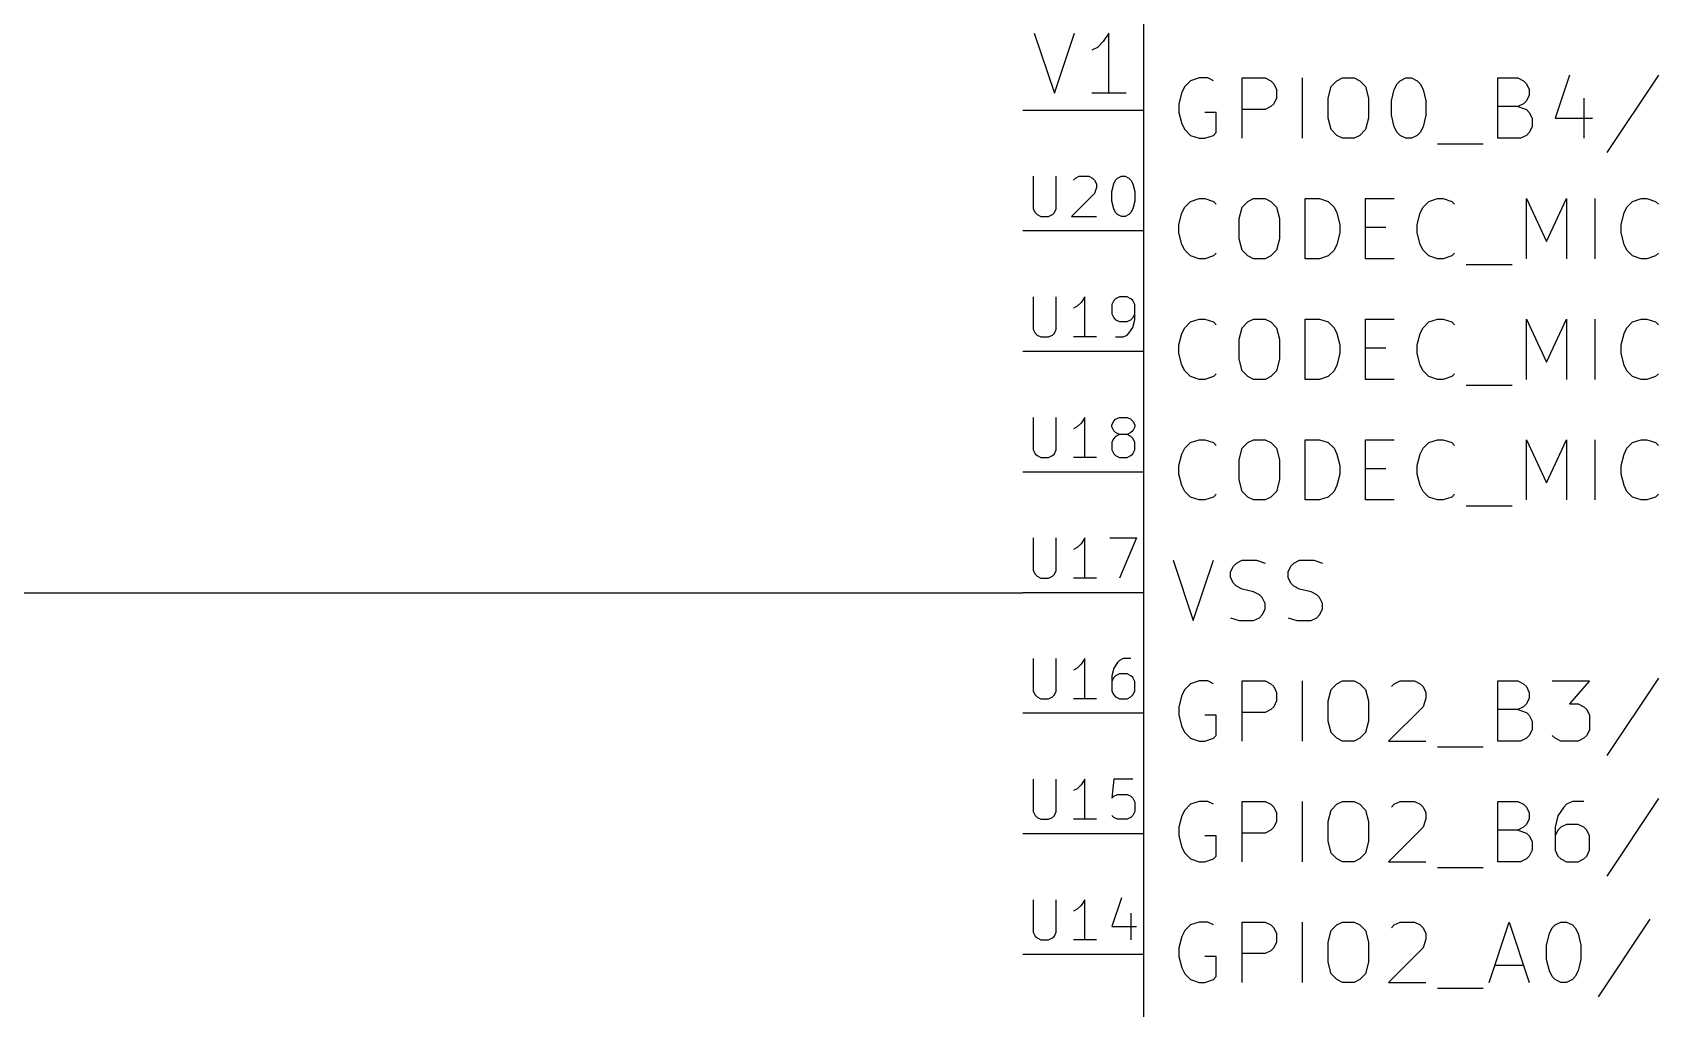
# Model space of a CAD drawing. Header units: millimetres. Extents: x 3 to 237, y -203 to -4.
# Drawn here: x 22.32 to 56.57, y -163.7 to -143.14 of the extents above; entities that cross this region are included whole.
import ezdxf

# ---------------------------------------------------------------- set-up
doc = ezdxf.new("R2010")
doc.units = ezdxf.units.MM
for name, color, linetype in [('GREENSIXTYFIVE', 129, 'CONTINUOUS'), ('LIGHTGREEN', 92, 'CONTINUOUS'), ('LIGHTRED', 12, 'CONTINUOUS'), ('RED', 14, 'CONTINUOUS')]:
    doc.layers.add(name, color=color, linetype=linetype)

msp = doc.modelspace()

# ---------------------------------------------------------------- linework, layer by layer
at = {"layer": 'GREENSIXTYFIVE', "linetype": 'CONTINUOUS'}
for p, q in [((46.7118, -144.158), (46.5908, -144.279)), ((46.8932, -144.0975), (46.7118, -144.158)), ((47.0746, -144.0975), (46.8932, -144.0975)), ((47.1956, -144.158), (47.0746, -144.0975)), ((47.8003, -145.3675), (47.8003, -144.0975)), ((47.8003, -144.0975), (48.2841, -144.0975)), ((48.2841, -144.0975), (48.4051, -144.158)), ((48.4051, -144.158), (48.4656, -144.2185)), ((49.0703, -145.3675), (49.0703, -144.0975)), ((49.6751, -144.279), (49.7961, -144.158)), ((49.7961, -144.158), (49.917, -144.0975)), ((49.917, -144.0975), (50.1589, -144.0975)), ((50.1589, -144.0975), (50.2799, -144.158)), ((50.2799, -144.158), (50.4008, -144.279)), ((51.0661, -144.2185), (51.1266, -144.158)), ((51.1266, -144.158), (51.2475, -144.0975)), ((51.2475, -144.0975), (51.3685, -144.0975)), ((51.3685, -144.0975), (51.4894, -144.158)), ((51.4894, -144.158), (51.5499, -144.2185)), ((53.1827, -145.3675), (53.1827, -144.0975)), ((53.1827, -144.0975), (53.6061, -144.0975)), ((53.6061, -144.0975), (53.727, -144.158)), ((53.727, -144.158), (53.7875, -144.2185)), ((54.6946, -144.0371), (54.3923, -144.9442)), ((56.5694, -144.0371), (55.4808, -145.6699)), ((46.5303, -144.3999), (46.4699, -144.6418)), ((46.5908, -144.279), (46.5303, -144.3999)), ((48.4656, -144.2185), (48.526, -144.3394)), ((48.526, -144.3394), (48.526, -144.5209)), ((49.6147, -144.5209), (49.6751, -144.279)), ((50.4008, -144.279), (50.4613, -144.5209)), ((50.9452, -144.5813), (51.0056, -144.3394)), ((51.0056, -144.3394), (51.0661, -144.2185)), ((51.5499, -144.2185), (51.6104, -144.3394)), ((51.6104, -144.3394), (51.6709, -144.5813)), ((53.7875, -144.2185), (53.848, -144.3394)), ((53.848, -144.4604), (53.7875, -144.5813)), ((53.848, -144.3394), (53.848, -144.4604)), ((46.4699, -144.6418), (46.4699, -144.8232)), ((46.4699, -144.8232), (46.5303, -145.0651)), ((47.256, -144.8232), (47.0141, -144.8232)), ((47.256, -145.2466), (47.256, -144.8232)), ((48.2841, -144.7628), (47.8003, -144.7628)), ((48.4051, -144.7023), (48.2841, -144.7628)), ((48.4656, -144.6418), (48.4051, -144.7023)), ((48.526, -144.5209), (48.4656, -144.6418)), ((49.6147, -144.9442), (49.6147, -144.5209)), ((50.4613, -144.5209), (50.4613, -144.9442)), ((50.9452, -144.8837), (50.9452, -144.5813)), ((51.6709, -144.5813), (51.6709, -144.8837)), ((53.6061, -144.7023), (53.1827, -144.7023)), ((53.727, -144.6418), (53.6061, -144.7023)), ((53.6061, -144.7023), (53.7875, -144.7628)), ((53.7875, -144.5813), (53.727, -144.6418)), ((53.7875, -144.7628), (53.848, -144.8232)), ((53.848, -144.8232), (53.9084, -144.9442)), ((54.997, -144.5209), (54.997, -145.3675)), ((46.5303, -145.0651), (46.5908, -145.1861)), ((46.5908, -145.1861), (46.7118, -145.3071)), ((49.6751, -145.1861), (49.6147, -144.9442)), ((49.7961, -145.3071), (49.6751, -145.1861)), ((50.4008, -145.1861), (50.2799, -145.3071)), ((50.4613, -144.9442), (50.4008, -145.1861)), ((51.0056, -145.1256), (50.9452, -144.8837)), ((51.0661, -145.2466), (51.0056, -145.1256)), ((51.6104, -145.1256), (51.5499, -145.2466)), ((51.6709, -144.8837), (51.6104, -145.1256)), ((53.9084, -145.1256), (53.848, -145.2466)), ((53.9084, -144.9442), (53.9084, -145.1256)), ((54.3923, -144.9442), (55.1784, -144.9442)), ((46.7118, -145.3071), (46.8932, -145.3675)), ((46.8932, -145.3675), (47.0141, -145.3675)), ((47.0141, -145.3675), (47.1956, -145.3071)), ((47.1956, -145.3071), (47.256, -145.2466)), ((49.917, -145.3675), (49.7961, -145.3071)), ((50.1589, -145.3675), (49.917, -145.3675)), ((50.2799, -145.3071), (50.1589, -145.3675)), ((51.1266, -145.3071), (51.0661, -145.2466)), ((51.2475, -145.3675), (51.1266, -145.3071)), ((51.3685, -145.3675), (51.2475, -145.3675)), ((51.4894, -145.3071), (51.3685, -145.3675)), ((51.5499, -145.2466), (51.4894, -145.3071)), ((51.9128, -145.4885), (52.8804, -145.4885)), ((53.6665, -145.3675), (53.1827, -145.3675)), ((53.7875, -145.3071), (53.6665, -145.3675)), ((53.848, -145.2466), (53.7875, -145.3071)), ((46.5303, -146.9399), (46.5908, -146.819)), ((46.5908, -146.819), (46.7118, -146.698)), ((46.7118, -146.698), (46.8932, -146.6375)), ((46.8932, -146.6375), (47.0141, -146.6375)), ((47.0141, -146.6375), (47.1956, -146.698)), ((47.1956, -146.698), (47.256, -146.7585)), ((47.7399, -147.0609), (47.8003, -146.819)), ((47.8003, -146.819), (47.9213, -146.698)), ((47.9213, -146.698), (48.0422, -146.6375)), ((48.0422, -146.6375), (48.2841, -146.6375)), ((48.2841, -146.6375), (48.4051, -146.698)), ((48.4051, -146.698), (48.526, -146.819)), ((48.526, -146.819), (48.5865, -147.0609)), ((49.1308, -147.9075), (49.1308, -146.6375)), ((49.1308, -146.6375), (49.4332, -146.6375)), ((49.4332, -146.6375), (49.6146, -146.698)), ((49.6146, -146.698), (49.7356, -146.819)), ((49.7356, -146.819), (49.7961, -146.9399)), ((50.4008, -147.9075), (50.4008, -146.6375)), ((50.4008, -146.6375), (51.0056, -146.6375)), ((51.5498, -146.9399), (51.6103, -146.819)), ((51.6103, -146.819), (51.7313, -146.698)), ((51.7313, -146.698), (51.9127, -146.6375)), ((51.9127, -146.6375), (52.0336, -146.6375)), ((52.0336, -146.6375), (52.2151, -146.698)), ((52.2151, -146.698), (52.2755, -146.7585)), ((53.7874, -147.9075), (53.7874, -146.6375)), ((53.7874, -146.6375), (54.2108, -147.5447)), ((54.2108, -147.5447), (54.6341, -146.6375)), ((54.6341, -146.6375), (54.6341, -147.9075)), ((55.2388, -147.9075), (55.2388, -146.6375)), ((55.8436, -146.9399), (55.9041, -146.819)), ((55.9041, -146.819), (56.0251, -146.698)), ((56.0251, -146.698), (56.2065, -146.6375)), ((56.2065, -146.6375), (56.3274, -146.6375)), ((56.3274, -146.6375), (56.5089, -146.698)), ((56.5089, -146.698), (56.5693, -146.7585)), ((46.4699, -147.1818), (46.5303, -146.9399)), ((46.4699, -147.3632), (46.4699, -147.1818)), ((47.7399, -147.4842), (47.7399, -147.0609)), ((48.5865, -147.0609), (48.5865, -147.4842)), ((49.7961, -146.9399), (49.8565, -147.1818)), ((49.8565, -147.1818), (49.8565, -147.3632)), ((50.4008, -147.2423), (50.8242, -147.2423)), ((51.4894, -147.1818), (51.5498, -146.9399)), ((51.4894, -147.3632), (51.4894, -147.1818)), ((55.7832, -147.1818), (55.8436, -146.9399)), ((55.7832, -147.3632), (55.7832, -147.1818)), ((46.5303, -147.6051), (46.4699, -147.3632)), ((47.8003, -147.7261), (47.7399, -147.4842)), ((48.5865, -147.4842), (48.526, -147.7261)), ((49.8565, -147.3632), (49.7961, -147.6051)), ((51.5498, -147.6051), (51.4894, -147.3632)), ((55.8436, -147.6051), (55.7832, -147.3632)), ((46.5908, -147.7261), (46.5303, -147.6051)), ((46.7118, -147.8471), (46.5908, -147.7261)), ((46.8932, -147.9075), (46.7118, -147.8471)), ((47.0141, -147.9075), (46.8932, -147.9075)), ((47.1956, -147.8471), (47.0141, -147.9075)), ((47.256, -147.7866), (47.1956, -147.8471)), ((47.9213, -147.8471), (47.8003, -147.7261)), ((48.0422, -147.9075), (47.9213, -147.8471)), ((48.2841, -147.9075), (48.0422, -147.9075)), ((48.4051, -147.8471), (48.2841, -147.9075)), ((48.526, -147.7261), (48.4051, -147.8471)), ((49.4332, -147.9075), (49.1308, -147.9075)), ((49.6146, -147.8471), (49.4332, -147.9075)), ((49.7356, -147.7261), (49.6146, -147.8471)), ((49.7961, -147.6051), (49.7356, -147.7261)), ((51.0056, -147.9075), (50.4008, -147.9075)), ((51.6103, -147.7261), (51.5498, -147.6051)), ((51.7313, -147.8471), (51.6103, -147.7261)), ((51.9127, -147.9075), (51.7313, -147.8471)), ((52.0336, -147.9075), (51.9127, -147.9075)), ((52.2151, -147.8471), (52.0336, -147.9075)), ((52.2755, -147.7866), (52.2151, -147.8471)), ((55.9041, -147.7261), (55.8436, -147.6051)), ((56.0251, -147.8471), (55.9041, -147.7261)), ((56.2065, -147.9075), (56.0251, -147.8471)), ((56.3274, -147.9075), (56.2065, -147.9075)), ((56.5089, -147.8471), (56.3274, -147.9075)), ((56.5693, -147.7866), (56.5089, -147.8471)), ((52.5175, -148.0285), (53.4851, -148.0285)), ((46.5908, -149.359), (46.7118, -149.238)), ((46.7118, -149.238), (46.8932, -149.1775)), ((46.8932, -149.1775), (47.0141, -149.1775)), ((47.0141, -149.1775), (47.1956, -149.238)), ((47.1956, -149.238), (47.256, -149.2985)), ((47.8003, -149.359), (47.9213, -149.238)), ((47.9213, -149.238), (48.0422, -149.1775)), ((48.0422, -149.1775), (48.2841, -149.1775)), ((48.2841, -149.1775), (48.4051, -149.238)), ((48.4051, -149.238), (48.526, -149.359)), ((49.1308, -150.4475), (49.1308, -149.1775)), ((49.1308, -149.1775), (49.4332, -149.1775)), ((49.4332, -149.1775), (49.6146, -149.238)), ((49.6146, -149.238), (49.7356, -149.359)), ((50.4008, -150.4475), (50.4008, -149.1775)), ((50.4008, -149.1775), (51.0056, -149.1775)), ((51.6103, -149.359), (51.7313, -149.238)), ((51.7313, -149.238), (51.9127, -149.1775)), ((51.9127, -149.1775), (52.0336, -149.1775)), ((52.0336, -149.1775), (52.2151, -149.238)), ((52.2151, -149.238), (52.2755, -149.2985)), ((53.7874, -150.4475), (53.7874, -149.1775)), ((53.7874, -149.1775), (54.2108, -150.0847)), ((54.2108, -150.0847), (54.6341, -149.1775)), ((54.6341, -149.1775), (54.6341, -150.4475)), ((55.2388, -150.4475), (55.2388, -149.1775)), ((55.9041, -149.359), (56.0251, -149.238)), ((56.0251, -149.238), (56.2065, -149.1775)), ((56.2065, -149.1775), (56.3274, -149.1775)), ((56.3274, -149.1775), (56.5089, -149.238)), ((56.5089, -149.238), (56.5693, -149.2985)), ((46.4699, -149.7218), (46.5303, -149.4799)), ((46.5303, -149.4799), (46.5908, -149.359)), ((47.7399, -149.6009), (47.8003, -149.359)), ((47.7399, -150.0242), (47.7399, -149.6009)), ((48.526, -149.359), (48.5865, -149.6009)), ((48.5865, -149.6009), (48.5865, -150.0242)), ((49.7356, -149.359), (49.7961, -149.4799)), ((49.7961, -149.4799), (49.8565, -149.7218)), ((51.4894, -149.7218), (51.5498, -149.4799)), ((51.5498, -149.4799), (51.6103, -149.359)), ((55.7832, -149.7218), (55.8436, -149.4799)), ((55.8436, -149.4799), (55.9041, -149.359)), ((46.4699, -149.9032), (46.4699, -149.7218)), ((46.5303, -150.1451), (46.4699, -149.9032)), ((49.8565, -149.9032), (49.7961, -150.1451)), ((49.8565, -149.7218), (49.8565, -149.9032)), ((50.4008, -149.7823), (50.8242, -149.7823)), ((51.4894, -149.9032), (51.4894, -149.7218)), ((51.5498, -150.1451), (51.4894, -149.9032)), ((55.7832, -149.9032), (55.7832, -149.7218)), ((55.8436, -150.1451), (55.7832, -149.9032)), ((46.5908, -150.2661), (46.5303, -150.1451)), ((46.7118, -150.3871), (46.5908, -150.2661)), ((47.256, -150.3266), (47.1956, -150.3871)), ((47.8003, -150.2661), (47.7399, -150.0242)), ((47.9213, -150.3871), (47.8003, -150.2661)), ((48.526, -150.2661), (48.4051, -150.3871)), ((48.5865, -150.0242), (48.526, -150.2661)), ((49.7356, -150.2661), (49.6146, -150.3871)), ((49.7961, -150.1451), (49.7356, -150.2661)), ((51.6103, -150.2661), (51.5498, -150.1451)), ((51.7313, -150.3871), (51.6103, -150.2661)), ((52.2755, -150.3266), (52.2151, -150.3871)), ((55.9041, -150.2661), (55.8436, -150.1451)), ((56.0251, -150.3871), (55.9041, -150.2661)), ((56.5693, -150.3266), (56.5089, -150.3871)), ((46.8932, -150.4475), (46.7118, -150.3871)), ((47.0141, -150.4475), (46.8932, -150.4475)), ((47.1956, -150.3871), (47.0141, -150.4475)), ((48.0422, -150.4475), (47.9213, -150.3871)), ((48.2841, -150.4475), (48.0422, -150.4475)), ((48.4051, -150.3871), (48.2841, -150.4475)), ((49.4332, -150.4475), (49.1308, -150.4475)), ((49.6146, -150.3871), (49.4332, -150.4475)), ((51.0056, -150.4475), (50.4008, -150.4475)), ((51.9127, -150.4475), (51.7313, -150.3871)), ((52.0336, -150.4475), (51.9127, -150.4475)), ((52.2151, -150.3871), (52.0336, -150.4475)), ((52.5175, -150.5685), (53.4851, -150.5685)), ((56.2065, -150.4475), (56.0251, -150.3871)), ((56.3274, -150.4475), (56.2065, -150.4475)), ((56.5089, -150.3871), (56.3274, -150.4475)), ((46.4699, -152.2618), (46.5303, -152.0199)), ((46.5303, -152.0199), (46.5908, -151.899)), ((46.5908, -151.899), (46.7118, -151.778)), ((46.7118, -151.778), (46.8932, -151.7175)), ((46.8932, -151.7175), (47.0141, -151.7175)), ((47.0141, -151.7175), (47.1956, -151.778)), ((47.1956, -151.778), (47.256, -151.8385)), ((47.7399, -152.1409), (47.8003, -151.899)), ((47.8003, -151.899), (47.9213, -151.778)), ((47.9213, -151.778), (48.0422, -151.7175)), ((48.0422, -151.7175), (48.2841, -151.7175)), ((48.2841, -151.7175), (48.4051, -151.778)), ((48.4051, -151.778), (48.526, -151.899)), ((48.526, -151.899), (48.5865, -152.1409)), ((49.1308, -152.9875), (49.1308, -151.7175)), ((49.1308, -151.7175), (49.4332, -151.7175)), ((49.4332, -151.7175), (49.6146, -151.778)), ((49.6146, -151.778), (49.7356, -151.899)), ((49.7356, -151.899), (49.7961, -152.0199)), ((49.7961, -152.0199), (49.8565, -152.2618)), ((50.4008, -152.9875), (50.4008, -151.7175)), ((50.4008, -151.7175), (51.0056, -151.7175)), ((51.4894, -152.2618), (51.5498, -152.0199)), ((51.5498, -152.0199), (51.6103, -151.899)), ((51.6103, -151.899), (51.7313, -151.778)), ((51.7313, -151.778), (51.9127, -151.7175)), ((51.9127, -151.7175), (52.0336, -151.7175)), ((52.0336, -151.7175), (52.2151, -151.778)), ((52.2151, -151.778), (52.2755, -151.8385)), ((53.7874, -152.9875), (53.7874, -151.7175)), ((53.7874, -151.7175), (54.2108, -152.6247)), ((54.2108, -152.6247), (54.6341, -151.7175)), ((54.6341, -151.7175), (54.6341, -152.9875)), ((55.2388, -152.9875), (55.2388, -151.7175)), ((55.7832, -152.2618), (55.8436, -152.0199)), ((55.8436, -152.0199), (55.9041, -151.899)), ((55.9041, -151.899), (56.0251, -151.778)), ((56.0251, -151.778), (56.2065, -151.7175)), ((56.2065, -151.7175), (56.3274, -151.7175)), ((56.3274, -151.7175), (56.5089, -151.778)), ((56.5089, -151.778), (56.5693, -151.8385)), ((46.4699, -152.4432), (46.4699, -152.2618)), ((47.7399, -152.5642), (47.7399, -152.1409)), ((48.5865, -152.1409), (48.5865, -152.5642)), ((49.8565, -152.2618), (49.8565, -152.4432)), ((50.4008, -152.3223), (50.8242, -152.3223)), ((51.4894, -152.4432), (51.4894, -152.2618)), ((55.7832, -152.4432), (55.7832, -152.2618)), ((46.5303, -152.6851), (46.4699, -152.4432)), ((46.5908, -152.8061), (46.5303, -152.6851)), ((47.8003, -152.8061), (47.7399, -152.5642)), ((48.5865, -152.5642), (48.526, -152.8061)), ((49.7961, -152.6851), (49.7356, -152.8061)), ((49.8565, -152.4432), (49.7961, -152.6851)), ((51.5498, -152.6851), (51.4894, -152.4432)), ((51.6103, -152.8061), (51.5498, -152.6851)), ((55.8436, -152.6851), (55.7832, -152.4432)), ((55.9041, -152.8061), (55.8436, -152.6851)), ((46.7118, -152.9271), (46.5908, -152.8061)), ((46.8932, -152.9875), (46.7118, -152.9271)), ((47.0141, -152.9875), (46.8932, -152.9875)), ((47.1956, -152.9271), (47.0141, -152.9875)), ((47.256, -152.8666), (47.1956, -152.9271)), ((47.9213, -152.9271), (47.8003, -152.8061)), ((48.0422, -152.9875), (47.9213, -152.9271)), ((48.2841, -152.9875), (48.0422, -152.9875)), ((48.4051, -152.9271), (48.2841, -152.9875)), ((48.526, -152.8061), (48.4051, -152.9271)), ((49.4332, -152.9875), (49.1308, -152.9875)), ((49.6146, -152.9271), (49.4332, -152.9875)), ((49.7356, -152.8061), (49.6146, -152.9271)), ((51.0056, -152.9875), (50.4008, -152.9875)), ((51.7313, -152.9271), (51.6103, -152.8061)), ((51.9127, -152.9875), (51.7313, -152.9271)), ((52.0336, -152.9875), (51.9127, -152.9875)), ((52.2151, -152.9271), (52.0336, -152.9875)), ((52.2755, -152.8666), (52.2151, -152.9271)), ((56.0251, -152.9271), (55.9041, -152.8061)), ((56.2065, -152.9875), (56.0251, -152.9271)), ((56.3274, -152.9875), (56.2065, -152.9875)), ((56.5089, -152.9271), (56.3274, -152.9875)), ((56.5693, -152.8666), (56.5089, -152.9271)), ((52.5175, -153.1085), (53.4851, -153.1085)), ((46.3489, -154.2575), (46.7722, -155.5275)), ((46.7722, -155.5275), (47.1956, -154.2575)), ((47.5585, -154.4994), (47.6189, -154.3785)), ((47.6189, -154.3785), (47.6794, -154.318)), ((47.6794, -154.318), (47.8004, -154.2575)), ((47.8004, -154.2575), (48.1027, -154.2575)), ((48.1027, -154.2575), (48.2842, -154.318)), ((48.768, -154.4994), (48.8284, -154.3785)), ((48.8284, -154.3785), (48.8889, -154.318)), ((48.8889, -154.318), (49.0099, -154.2575)), ((49.0099, -154.2575), (49.3122, -154.2575)), ((49.3122, -154.2575), (49.4937, -154.318)), ((47.5585, -154.6204), (47.5585, -154.4994)), ((47.6189, -154.7413), (47.5585, -154.6204)), ((47.6794, -154.8018), (47.6189, -154.7413)), ((48.768, -154.6204), (48.768, -154.4994)), ((48.8284, -154.7413), (48.768, -154.6204)), ((48.8889, -154.8018), (48.8284, -154.7413)), ((47.8004, -154.8623), (47.6794, -154.8018)), ((48.0423, -154.9228), (47.8004, -154.8623)), ((48.1632, -154.9832), (48.0423, -154.9228)), ((48.2237, -155.0437), (48.1632, -154.9832)), ((48.2842, -155.1647), (48.2237, -155.0437)), ((49.0099, -154.8623), (48.8889, -154.8018)), ((49.2518, -154.9228), (49.0099, -154.8623)), ((49.3727, -154.9832), (49.2518, -154.9228)), ((49.4332, -155.0437), (49.3727, -154.9832)), ((49.4937, -155.1647), (49.4332, -155.0437)), ((47.5585, -155.4671), (47.7399, -155.5275)), ((48.0423, -155.5275), (48.1632, -155.4671)), ((48.1632, -155.4671), (48.2237, -155.4066)), ((48.2237, -155.4066), (48.2842, -155.2856)), ((48.2842, -155.2856), (48.2842, -155.1647)), ((48.768, -155.4671), (48.9494, -155.5275)), ((49.2518, -155.5275), (49.3727, -155.4671)), ((49.3727, -155.4671), (49.4332, -155.4066)), ((49.4332, -155.4066), (49.4937, -155.2856)), ((49.4937, -155.2856), (49.4937, -155.1647)), ((47.7399, -155.5275), (48.0423, -155.5275)), ((48.9494, -155.5275), (49.2518, -155.5275)), ((46.8932, -156.7975), (46.7118, -156.858)), ((47.0746, -156.7975), (46.8932, -156.7975)), ((47.1956, -156.858), (47.0746, -156.7975)), ((47.8003, -158.0675), (47.8003, -156.7975)), ((47.8003, -156.7975), (48.2841, -156.7975)), ((48.2841, -156.7975), (48.4051, -156.858)), ((49.0703, -158.0675), (49.0703, -156.7975)), ((49.7961, -156.858), (49.917, -156.7975)), ((49.917, -156.7975), (50.1589, -156.7975)), ((50.1589, -156.7975), (50.2799, -156.858)), ((51.0056, -156.858), (51.1266, -156.7975)), ((51.1266, -156.7975), (51.429, -156.7975)), ((51.429, -156.7975), (51.5499, -156.858)), ((53.1827, -158.0675), (53.1827, -156.7975)), ((53.1827, -156.7975), (53.6061, -156.7975)), ((53.6061, -156.7975), (53.727, -156.858)), ((54.3318, -156.7975), (55.118, -156.7975)), ((55.118, -156.7975), (54.6946, -157.2813)), ((56.5694, -156.7371), (55.4808, -158.3699)), ((46.5303, -157.0999), (46.4699, -157.3418)), ((46.5908, -156.979), (46.5303, -157.0999)), ((46.7118, -156.858), (46.5908, -156.979)), ((48.4051, -156.858), (48.4656, -156.9185)), ((48.4656, -156.9185), (48.526, -157.0394)), ((48.526, -157.0394), (48.526, -157.2209)), ((49.6147, -157.2209), (49.6751, -156.979)), ((49.6751, -156.979), (49.7961, -156.858)), ((50.2799, -156.858), (50.4008, -156.979)), ((50.4008, -156.979), (50.4613, -157.2209)), ((50.9452, -156.9185), (51.0056, -156.858)), ((51.5499, -156.858), (51.6104, -156.9185)), ((51.6104, -156.9185), (51.6709, -157.0394)), ((51.6709, -157.1604), (51.6104, -157.3418)), ((51.6709, -157.0394), (51.6709, -157.1604)), ((53.727, -156.858), (53.7875, -156.9185)), ((53.7875, -156.9185), (53.848, -157.0394)), ((53.848, -157.1604), (53.7875, -157.2813)), ((53.848, -157.0394), (53.848, -157.1604)), ((46.4699, -157.3418), (46.4699, -157.5232)), ((46.4699, -157.5232), (46.5303, -157.7651)), ((47.256, -157.5232), (47.0141, -157.5232)), ((47.256, -157.9466), (47.256, -157.5232)), ((48.2841, -157.4628), (47.8003, -157.4628)), ((48.4051, -157.4023), (48.2841, -157.4628)), ((48.4656, -157.3418), (48.4051, -157.4023)), ((48.526, -157.2209), (48.4656, -157.3418)), ((49.6147, -157.6442), (49.6147, -157.2209)), ((50.4613, -157.2209), (50.4613, -157.6442)), ((51.6104, -157.3418), (50.8847, -158.0675)), ((53.6061, -157.4023), (53.1827, -157.4023)), ((53.727, -157.3418), (53.6061, -157.4023)), ((53.6061, -157.4023), (53.7875, -157.4628)), ((53.7875, -157.2813), (53.727, -157.3418)), ((53.7875, -157.4628), (53.848, -157.5232)), ((53.848, -157.5232), (53.9084, -157.6442)), ((54.6946, -157.2813), (54.8761, -157.2813)), ((54.8761, -157.2813), (54.997, -157.3418)), ((54.997, -157.3418), (55.0575, -157.4023)), ((55.0575, -157.4023), (55.118, -157.5232)), ((55.118, -157.5232), (55.118, -157.8256)), ((46.5303, -157.7651), (46.5908, -157.8861)), ((49.6751, -157.8861), (49.6147, -157.6442)), ((50.4613, -157.6442), (50.4008, -157.8861)), ((53.9084, -157.8256), (53.848, -157.9466)), ((53.9084, -157.6442), (53.9084, -157.8256)), ((55.118, -157.8256), (55.0575, -157.9466)), ((46.5908, -157.8861), (46.7118, -158.0071)), ((46.7118, -158.0071), (46.8932, -158.0675)), ((46.8932, -158.0675), (47.0141, -158.0675)), ((47.0141, -158.0675), (47.1956, -158.0071)), ((47.1956, -158.0071), (47.256, -157.9466)), ((49.7961, -158.0071), (49.6751, -157.8861)), ((49.917, -158.0675), (49.7961, -158.0071)), ((50.1589, -158.0675), (49.917, -158.0675)), ((50.2799, -158.0071), (50.1589, -158.0675)), ((50.4008, -157.8861), (50.2799, -158.0071)), ((50.8847, -158.0675), (51.6709, -158.0675)), ((51.9128, -158.1885), (52.8804, -158.1885)), ((53.6665, -158.0675), (53.1827, -158.0675)), ((53.7875, -158.0071), (53.6665, -158.0675)), ((53.848, -157.9466), (53.7875, -158.0071)), ((54.3923, -158.0071), (54.3318, -157.9466)), ((54.5132, -158.0675), (54.3923, -158.0071)), ((54.8761, -158.0675), (54.5132, -158.0675)), ((54.997, -158.0071), (54.8761, -158.0675)), ((55.0575, -157.9466), (54.997, -158.0071)), ((46.5908, -159.519), (46.5303, -159.6399)), ((46.7118, -159.398), (46.5908, -159.519)), ((46.8932, -159.3375), (46.7118, -159.398)), ((47.0746, -159.3375), (46.8932, -159.3375)), ((47.1956, -159.398), (47.0746, -159.3375)), ((47.8003, -160.6075), (47.8003, -159.3375)), ((47.8003, -159.3375), (48.2841, -159.3375)), ((48.2841, -159.3375), (48.4051, -159.398)), ((48.4051, -159.398), (48.4656, -159.4585)), ((48.4656, -159.4585), (48.526, -159.5794)), ((48.526, -159.5794), (48.526, -159.7609)), ((49.0703, -160.6075), (49.0703, -159.3375)), ((49.6147, -159.7609), (49.6751, -159.519)), ((49.6751, -159.519), (49.7961, -159.398)), ((49.7961, -159.398), (49.917, -159.3375)), ((49.917, -159.3375), (50.1589, -159.3375)), ((50.1589, -159.3375), (50.2799, -159.398)), ((50.2799, -159.398), (50.4008, -159.519)), ((50.4008, -159.519), (50.4613, -159.7609)), ((50.9452, -159.4585), (51.0056, -159.398)), ((51.0056, -159.398), (51.1266, -159.3375)), ((51.1266, -159.3375), (51.429, -159.3375)), ((51.429, -159.3375), (51.5499, -159.398)), ((51.5499, -159.398), (51.6104, -159.4585)), ((51.6104, -159.4585), (51.6709, -159.5794)), ((51.6709, -159.5794), (51.6709, -159.7004)), ((53.1827, -160.6075), (53.1827, -159.3375)), ((53.1827, -159.3375), (53.6061, -159.3375)), ((53.6061, -159.3375), (53.727, -159.398)), ((53.727, -159.398), (53.7875, -159.4585)), ((53.7875, -159.4585), (53.848, -159.5794)), ((53.848, -159.5794), (53.848, -159.7004)), ((54.5737, -159.4585), (54.4527, -159.6399)), ((54.6342, -159.398), (54.5737, -159.4585)), ((54.7551, -159.3375), (54.6342, -159.398)), ((54.997, -159.3375), (54.7551, -159.3375)), ((56.5694, -159.2771), (55.4808, -160.9099)), ((46.5303, -159.6399), (46.4699, -159.8818)), ((46.4699, -159.8818), (46.4699, -160.0632)), ((48.4656, -159.8818), (48.4051, -159.9423)), ((48.526, -159.7609), (48.4656, -159.8818)), ((49.6147, -160.1842), (49.6147, -159.7609)), ((50.4613, -159.7609), (50.4613, -160.1842)), ((51.6104, -159.8818), (50.8847, -160.6075)), ((51.6709, -159.7004), (51.6104, -159.8818)), ((53.727, -159.8818), (53.6061, -159.9423)), ((53.7875, -159.8213), (53.727, -159.8818)), ((53.848, -159.7004), (53.7875, -159.8213)), ((54.4527, -159.6399), (54.3923, -159.8818)), ((54.3923, -159.8818), (54.3923, -160.3656)), ((54.5132, -159.8818), (54.4527, -159.9423)), ((54.6342, -159.8213), (54.5132, -159.8818)), ((54.8761, -159.8213), (54.6342, -159.8213)), ((54.997, -159.8818), (54.8761, -159.8213)), ((55.0575, -159.9423), (54.997, -159.8818)), ((46.4699, -160.0632), (46.5303, -160.3051)), ((47.256, -160.0632), (47.0141, -160.0632)), ((47.256, -160.4866), (47.256, -160.0632)), ((48.2841, -160.0028), (47.8003, -160.0028)), ((48.4051, -159.9423), (48.2841, -160.0028)), ((49.6751, -160.4261), (49.6147, -160.1842)), ((50.4613, -160.1842), (50.4008, -160.4261)), ((53.6061, -159.9423), (53.1827, -159.9423)), ((53.6061, -159.9423), (53.7875, -160.0028)), ((53.7875, -160.0028), (53.848, -160.0632)), ((53.848, -160.0632), (53.9084, -160.1842)), ((53.9084, -160.1842), (53.9084, -160.3656)), ((54.4527, -159.9423), (54.3923, -160.0632)), ((55.118, -160.0632), (55.0575, -159.9423)), ((55.118, -160.3656), (55.118, -160.0632)), ((46.5303, -160.3051), (46.5908, -160.4261)), ((46.5908, -160.4261), (46.7118, -160.5471)), ((46.7118, -160.5471), (46.8932, -160.6075)), ((46.8932, -160.6075), (47.0141, -160.6075)), ((47.0141, -160.6075), (47.1956, -160.5471)), ((47.1956, -160.5471), (47.256, -160.4866)), ((49.7961, -160.5471), (49.6751, -160.4261)), ((49.917, -160.6075), (49.7961, -160.5471)), ((50.1589, -160.6075), (49.917, -160.6075)), ((50.2799, -160.5471), (50.1589, -160.6075)), ((50.4008, -160.4261), (50.2799, -160.5471)), ((50.8847, -160.6075), (51.6709, -160.6075)), ((53.6665, -160.6075), (53.1827, -160.6075)), ((53.7875, -160.5471), (53.6665, -160.6075)), ((53.848, -160.4866), (53.7875, -160.5471)), ((53.9084, -160.3656), (53.848, -160.4866)), ((54.3923, -160.3656), (54.4527, -160.4866)), ((54.4527, -160.4866), (54.5132, -160.5471)), ((54.5132, -160.5471), (54.6342, -160.6075)), ((54.6342, -160.6075), (54.8761, -160.6075)), ((54.8761, -160.6075), (54.997, -160.5471)), ((54.997, -160.5471), (55.0575, -160.4866)), ((55.0575, -160.4866), (55.118, -160.3656)), ((51.9128, -160.7285), (52.8804, -160.7285)), ((46.7118, -161.938), (46.5908, -162.059)), ((46.8932, -161.8775), (46.7118, -161.938)), ((47.0746, -161.8775), (46.8932, -161.8775)), ((47.1956, -161.938), (47.0746, -161.8775)), ((47.8003, -163.1475), (47.8003, -161.8775)), ((47.8003, -161.8775), (48.2841, -161.8775)), ((48.2841, -161.8775), (48.4051, -161.938)), ((48.4051, -161.938), (48.4656, -161.9985)), ((49.0703, -163.1475), (49.0703, -161.8775)), ((49.6751, -162.059), (49.7961, -161.938)), ((49.7961, -161.938), (49.917, -161.8775)), ((49.917, -161.8775), (50.1589, -161.8775)), ((50.1589, -161.8775), (50.2799, -161.938)), ((50.2799, -161.938), (50.4008, -162.059)), ((50.9452, -161.9985), (51.0056, -161.938)), ((51.0056, -161.938), (51.1266, -161.8775)), ((51.1266, -161.8775), (51.429, -161.8775)), ((51.429, -161.8775), (51.5499, -161.938)), ((51.5499, -161.938), (51.6104, -161.9985)), ((53.0013, -163.1475), (53.4246, -161.8775)), ((53.4246, -161.8775), (53.848, -163.1475)), ((54.3318, -161.9985), (54.3923, -161.938)), ((54.3923, -161.938), (54.5132, -161.8775)), ((54.5132, -161.8775), (54.6342, -161.8775)), ((54.6342, -161.8775), (54.7551, -161.938)), ((54.7551, -161.938), (54.8156, -161.9985)), ((56.388, -161.8171), (55.2994, -163.4499)), ((46.5303, -162.1799), (46.4699, -162.4218)), ((46.5908, -162.059), (46.5303, -162.1799)), ((48.4656, -161.9985), (48.526, -162.1194)), ((48.526, -162.3009), (48.4656, -162.4218)), ((48.526, -162.1194), (48.526, -162.3009)), ((49.6147, -162.3009), (49.6751, -162.059)), ((49.6147, -162.7242), (49.6147, -162.3009)), ((50.4008, -162.059), (50.4613, -162.3009)), ((50.4613, -162.3009), (50.4613, -162.7242)), ((51.6104, -161.9985), (51.6709, -162.1194)), ((51.6709, -162.2404), (51.6104, -162.4218)), ((51.6709, -162.1194), (51.6709, -162.2404)), ((54.2109, -162.3613), (54.2713, -162.1194)), ((54.2713, -162.1194), (54.3318, -161.9985)), ((54.8156, -161.9985), (54.8761, -162.1194)), ((54.8761, -162.1194), (54.9366, -162.3613)), ((46.4699, -162.4218), (46.4699, -162.6032)), ((46.4699, -162.6032), (46.5303, -162.8451)), ((47.256, -162.6032), (47.0141, -162.6032)), ((47.256, -163.0266), (47.256, -162.6032)), ((48.2841, -162.5428), (47.8003, -162.5428)), ((48.4051, -162.4823), (48.2841, -162.5428)), ((48.4656, -162.4218), (48.4051, -162.4823)), ((51.6104, -162.4218), (50.8847, -163.1475)), ((54.2109, -162.6637), (54.2109, -162.3613)), ((54.2713, -162.9056), (54.2109, -162.6637)), ((54.9366, -162.6637), (54.8761, -162.9056)), ((54.9366, -162.3613), (54.9366, -162.6637)), ((46.5303, -162.8451), (46.5908, -162.9661)), ((46.5908, -162.9661), (46.7118, -163.0871)), ((49.6751, -162.9661), (49.6147, -162.7242)), ((49.7961, -163.0871), (49.6751, -162.9661)), ((50.4008, -162.9661), (50.2799, -163.0871)), ((50.4613, -162.7242), (50.4008, -162.9661)), ((53.1223, -162.7847), (53.727, -162.7847)), ((54.3318, -163.0266), (54.2713, -162.9056)), ((54.8761, -162.9056), (54.8156, -163.0266)), ((46.7118, -163.0871), (46.8932, -163.1475)), ((46.8932, -163.1475), (47.0141, -163.1475)), ((47.0141, -163.1475), (47.1956, -163.0871)), ((47.1956, -163.0871), (47.256, -163.0266)), ((49.917, -163.1475), (49.7961, -163.0871)), ((50.1589, -163.1475), (49.917, -163.1475)), ((50.2799, -163.0871), (50.1589, -163.1475)), ((50.8847, -163.1475), (51.6709, -163.1475)), ((51.9128, -163.2685), (52.8804, -163.2685)), ((54.3923, -163.0871), (54.3318, -163.0266)), ((54.5132, -163.1475), (54.3923, -163.0871)), ((54.6342, -163.1475), (54.5132, -163.1475)), ((54.7551, -163.0871), (54.6342, -163.1475)), ((54.8156, -163.0266), (54.7551, -163.0871))]:
    msp.add_line(p, q, dxfattribs=at)
at = {"layer": 'LIGHTGREEN', "linetype": 'CONTINUOUS'}
msp.add_line((15.24, -154.94), (43.18, -154.94), dxfattribs=at)
at = {"layer": 'LIGHTRED', "linetype": 'CONTINUOUS'}
for p, q in [((43.4219, -143.1513), (43.8452, -144.4213)), ((43.8452, -144.4213), (44.2686, -143.1513)), ((44.7524, -143.4537), (44.6315, -143.5142)), ((44.8734, -143.3328), (44.7524, -143.4537)), ((44.9943, -143.1513), (44.8734, -143.3328)), ((44.9943, -144.4213), (44.9943, -143.1513)), ((45.3572, -144.4213), (44.6315, -144.4213)), ((43.4018, -146.1666), (43.4018, -146.8519)), ((43.8856, -146.8519), (43.8856, -146.1666)), ((44.2484, -146.2472), (44.2887, -146.2069)), ((44.2887, -146.2069), (44.3694, -146.1666)), ((44.3694, -146.1666), (44.5709, -146.1666)), ((44.5709, -146.1666), (44.6516, -146.2069)), ((44.6516, -146.2069), (44.6919, -146.2472)), ((45.1353, -146.2472), (45.1757, -146.2069)), ((45.1757, -146.2069), (45.2563, -146.1666)), ((45.2563, -146.1666), (45.3369, -146.1666)), ((45.3369, -146.1666), (45.4175, -146.2069)), ((45.4175, -146.2069), (45.4579, -146.2472)), ((44.6919, -146.5294), (44.2081, -147.0132)), ((44.6919, -146.2472), (44.7322, -146.3278)), ((44.7322, -146.4085), (44.6919, -146.5294)), ((44.7322, -146.3278), (44.7322, -146.4085)), ((45.0547, -146.4891), (45.095, -146.3278)), ((45.0547, -146.6907), (45.0547, -146.4891)), ((45.095, -146.3278), (45.1353, -146.2472)), ((45.4579, -146.2472), (45.4982, -146.3278)), ((45.4982, -146.3278), (45.5385, -146.4891)), ((45.5385, -146.4891), (45.5385, -146.6907)), ((43.4018, -146.8519), (43.4421, -146.9325)), ((43.8453, -146.9325), (43.8856, -146.8519)), ((45.095, -146.8519), (45.0547, -146.6907)), ((45.1353, -146.9325), (45.095, -146.8519)), ((45.4982, -146.8519), (45.4579, -146.9325)), ((45.5385, -146.6907), (45.4982, -146.8519)), ((43.4421, -146.9325), (43.4825, -146.9729)), ((43.4825, -146.9729), (43.5631, -147.0132)), ((43.5631, -147.0132), (43.7243, -147.0132)), ((43.7243, -147.0132), (43.805, -146.9729)), ((43.805, -146.9729), (43.8453, -146.9325)), ((44.2081, -147.0132), (44.7322, -147.0132)), ((45.1757, -146.9729), (45.1353, -146.9325)), ((45.2563, -147.0132), (45.1757, -146.9729)), ((45.3369, -147.0132), (45.2563, -147.0132)), ((45.4175, -146.9729), (45.3369, -147.0132)), ((45.4579, -146.9325), (45.4175, -146.9729)), ((43.4018, -148.7066), (43.4018, -149.3919)), ((43.8856, -149.3919), (43.8856, -148.7066)), ((44.329, -148.9081), (44.2484, -148.9485)), ((44.4097, -148.8275), (44.329, -148.9081)), ((44.4903, -148.7066), (44.4097, -148.8275)), ((44.4903, -149.5532), (44.4903, -148.7066)), ((45.095, -148.7872), (45.0547, -148.8678)), ((45.0547, -148.8678), (45.0547, -149.0694)), ((45.1353, -148.7469), (45.095, -148.7872)), ((45.216, -148.7066), (45.1353, -148.7469)), ((45.3772, -148.7066), (45.216, -148.7066)), ((45.4579, -148.7469), (45.3772, -148.7066)), ((45.4982, -148.7872), (45.4579, -148.7469)), ((45.5385, -148.8678), (45.4982, -148.7872)), ((45.5385, -149.1903), (45.5385, -148.8678)), ((45.0547, -149.0694), (45.095, -149.15)), ((45.095, -149.15), (45.1353, -149.1903)), ((45.1353, -149.1903), (45.216, -149.2307)), ((45.216, -149.2307), (45.3772, -149.2307)), ((45.3772, -149.2307), (45.4579, -149.1903)), ((45.4579, -149.1903), (45.4982, -149.15)), ((45.4982, -149.15), (45.5385, -149.0694)), ((45.4982, -149.3516), (45.5385, -149.1903)), ((43.4018, -149.3919), (43.4421, -149.4725)), ((43.4421, -149.4725), (43.4825, -149.5129)), ((43.4825, -149.5129), (43.5631, -149.5532)), ((43.5631, -149.5532), (43.7243, -149.5532)), ((43.7243, -149.5532), (43.805, -149.5129)), ((43.805, -149.5129), (43.8453, -149.4725)), ((43.8453, -149.4725), (43.8856, -149.3919)), ((44.7322, -149.5532), (44.2484, -149.5532)), ((45.1353, -149.5532), (45.2966, -149.5532)), ((45.2966, -149.5532), (45.3772, -149.5129)), ((45.3772, -149.5129), (45.4175, -149.4725)), ((45.4175, -149.4725), (45.4982, -149.3516)), ((43.4018, -151.2466), (43.4018, -151.9319)), ((43.8856, -151.9319), (43.8856, -151.2466)), ((44.4903, -151.2466), (44.4097, -151.3675)), ((44.4903, -152.0932), (44.4903, -151.2466)), ((45.0547, -151.4078), (45.095, -151.3272)), ((45.095, -151.3272), (45.1353, -151.2869)), ((45.1353, -151.2869), (45.216, -151.2466)), ((45.216, -151.2466), (45.3772, -151.2466)), ((45.3772, -151.2466), (45.4579, -151.2869)), ((45.4579, -151.2869), (45.4982, -151.3272)), ((45.4982, -151.3272), (45.5385, -151.4078)), ((44.329, -151.4481), (44.2484, -151.4885)), ((44.4097, -151.3675), (44.329, -151.4481)), ((45.0547, -151.4481), (45.0547, -151.4078)), ((45.095, -151.5288), (45.0547, -151.4481)), ((45.095, -151.69), (45.0547, -151.7707)), ((45.1353, -151.5691), (45.095, -151.5288)), ((45.1353, -151.6497), (45.095, -151.69)), ((45.216, -151.6094), (45.1353, -151.5691)), ((45.216, -151.6094), (45.1353, -151.6497)), ((45.3772, -151.6094), (45.216, -151.6094)), ((45.4579, -151.5691), (45.3772, -151.6094)), ((45.4579, -151.6497), (45.3772, -151.6094)), ((45.4982, -151.5288), (45.4579, -151.5691)), ((45.4982, -151.69), (45.4579, -151.6497)), ((45.5385, -151.4481), (45.4982, -151.5288)), ((45.5385, -151.7707), (45.4982, -151.69)), ((45.5385, -151.4078), (45.5385, -151.4481)), ((43.4018, -151.9319), (43.4421, -152.0125)), ((43.4421, -152.0125), (43.4825, -152.0529)), ((43.805, -152.0529), (43.8453, -152.0125)), ((43.8453, -152.0125), (43.8856, -151.9319)), ((45.0547, -151.7707), (45.0547, -151.9319)), ((45.0547, -151.9319), (45.095, -152.0125)), ((45.095, -152.0125), (45.1353, -152.0529)), ((45.4579, -152.0529), (45.4982, -152.0125)), ((45.4982, -152.0125), (45.5385, -151.9319)), ((45.5385, -151.9319), (45.5385, -151.7707)), ((43.4825, -152.0529), (43.5631, -152.0932)), ((43.5631, -152.0932), (43.7243, -152.0932)), ((43.7243, -152.0932), (43.805, -152.0529)), ((44.7322, -152.0932), (44.2484, -152.0932)), ((45.1353, -152.0529), (45.216, -152.0932)), ((45.216, -152.0932), (45.3772, -152.0932)), ((45.3772, -152.0932), (45.4579, -152.0529)), ((43.4018, -153.7866), (43.4018, -154.4719)), ((43.8856, -154.4719), (43.8856, -153.7866)), ((44.329, -153.9881), (44.2484, -154.0285)), ((44.4097, -153.9075), (44.329, -153.9881)), ((44.4903, -153.7866), (44.4097, -153.9075)), ((44.4903, -154.6332), (44.4903, -153.7866)), ((45.0144, -153.7866), (45.5788, -153.7866)), ((45.5788, -153.7866), (45.216, -154.6332)), ((43.4018, -154.4719), (43.4421, -154.5525)), ((43.4421, -154.5525), (43.4825, -154.5929)), ((43.4825, -154.5929), (43.5631, -154.6332)), ((43.5631, -154.6332), (43.7243, -154.6332)), ((43.7243, -154.6332), (43.805, -154.5929)), ((43.805, -154.5929), (43.8453, -154.5525)), ((43.8453, -154.5525), (43.8856, -154.4719)), ((44.7322, -154.6332), (44.2484, -154.6332)), ((43.4018, -156.3266), (43.4018, -157.0119)), ((43.8856, -157.0119), (43.8856, -156.3266)), ((44.4097, -156.4475), (44.329, -156.5281)), ((44.4903, -156.3266), (44.4097, -156.4475)), ((44.4903, -157.1732), (44.4903, -156.3266)), ((45.1757, -156.4072), (45.095, -156.5281)), ((45.216, -156.3669), (45.1757, -156.4072)), ((45.2966, -156.3266), (45.216, -156.3669)), ((45.4579, -156.3266), (45.2966, -156.3266)), ((44.329, -156.5281), (44.2484, -156.5685)), ((45.095, -156.5281), (45.0547, -156.6894)), ((45.0547, -156.6894), (45.0547, -157.0119)), ((45.095, -156.7297), (45.0547, -156.8103)), ((45.1353, -156.6894), (45.095, -156.7297)), ((45.216, -156.6491), (45.1353, -156.6894)), ((45.3772, -156.6491), (45.216, -156.6491)), ((45.4579, -156.6894), (45.3772, -156.6491)), ((45.4982, -156.7297), (45.4579, -156.6894)), ((45.5385, -156.8103), (45.4982, -156.7297)), ((45.5385, -157.0119), (45.5385, -156.8103)), ((43.4018, -157.0119), (43.4421, -157.0925)), ((43.4421, -157.0925), (43.4825, -157.1329)), ((43.4825, -157.1329), (43.5631, -157.1732)), ((43.5631, -157.1732), (43.7243, -157.1732)), ((43.7243, -157.1732), (43.805, -157.1329)), ((43.805, -157.1329), (43.8453, -157.0925)), ((43.8453, -157.0925), (43.8856, -157.0119)), ((44.7322, -157.1732), (44.2484, -157.1732)), ((45.0547, -157.0119), (45.095, -157.0925)), ((45.095, -157.0925), (45.1353, -157.1329)), ((45.1353, -157.1329), (45.216, -157.1732)), ((45.216, -157.1732), (45.3772, -157.1732)), ((45.3772, -157.1732), (45.4579, -157.1329)), ((45.4579, -157.1329), (45.4982, -157.0925)), ((45.4982, -157.0925), (45.5385, -157.0119)), ((43.4018, -158.8666), (43.4018, -159.5519)), ((43.8856, -159.5519), (43.8856, -158.8666)), ((44.4903, -158.8666), (44.4097, -158.9875)), ((44.4903, -159.7132), (44.4903, -158.8666)), ((45.095, -158.8666), (45.0547, -159.2697)), ((45.4982, -158.8666), (45.095, -158.8666)), ((44.329, -159.0681), (44.2484, -159.1085)), ((44.4097, -158.9875), (44.329, -159.0681)), ((45.0547, -159.2697), (45.095, -159.2294)), ((45.095, -159.2294), (45.1757, -159.1891)), ((45.1757, -159.1891), (45.3772, -159.1891)), ((45.3772, -159.1891), (45.4579, -159.2294)), ((45.4579, -159.2294), (45.4982, -159.2697)), ((43.4018, -159.5519), (43.4421, -159.6325)), ((43.8453, -159.6325), (43.8856, -159.5519)), ((45.4982, -159.2697), (45.5385, -159.3503)), ((45.5385, -159.5519), (45.4982, -159.6325)), ((45.5385, -159.3503), (45.5385, -159.5519)), ((43.4421, -159.6325), (43.4825, -159.6729)), ((43.4825, -159.6729), (43.5631, -159.7132)), ((43.5631, -159.7132), (43.7243, -159.7132)), ((43.7243, -159.7132), (43.805, -159.6729)), ((43.805, -159.6729), (43.8453, -159.6325)), ((44.7322, -159.7132), (44.2484, -159.7132)), ((45.095, -159.6729), (45.0547, -159.6325)), ((45.1757, -159.7132), (45.095, -159.6729)), ((45.3772, -159.7132), (45.1757, -159.7132)), ((45.4579, -159.6729), (45.3772, -159.7132)), ((45.4982, -159.6325), (45.4579, -159.6729)), ((43.4018, -161.4066), (43.4018, -162.0919)), ((43.8856, -162.0919), (43.8856, -161.4066)), ((44.329, -161.6081), (44.2484, -161.6485)), ((44.4097, -161.5275), (44.329, -161.6081)), ((44.4903, -161.4066), (44.4097, -161.5275)), ((44.4903, -162.2532), (44.4903, -161.4066)), ((45.2563, -161.3663), (45.0547, -161.971)), ((45.0547, -161.971), (45.5788, -161.971)), ((45.4579, -161.6888), (45.4579, -162.2532)), ((43.4018, -162.0919), (43.4421, -162.1725)), ((43.4421, -162.1725), (43.4825, -162.2129)), ((43.4825, -162.2129), (43.5631, -162.2532)), ((43.5631, -162.2532), (43.7243, -162.2532)), ((43.7243, -162.2532), (43.805, -162.2129)), ((43.805, -162.2129), (43.8453, -162.1725)), ((43.8453, -162.1725), (43.8856, -162.0919)), ((44.7322, -162.2532), (44.2484, -162.2532))]:
    msp.add_line(p, q, dxfattribs=at)
at = {"layer": 'RED', "linetype": 'CONTINUOUS'}
for p, q in [((45.72, -5.08), (45.72, -180.34)), ((45.72, -144.78), (43.18, -144.78)), ((45.72, -147.32), (43.18, -147.32)), ((45.72, -149.86), (43.18, -149.86)), ((45.72, -152.4), (43.18, -152.4)), ((45.72, -154.94), (43.18, -154.94)), ((45.72, -157.48), (43.18, -157.48)), ((45.72, -160.02), (43.18, -160.02)), ((45.72, -162.56), (43.18, -162.56))]:
    msp.add_line(p, q, dxfattribs=at)

doc.saveas('drawing.dxf')
